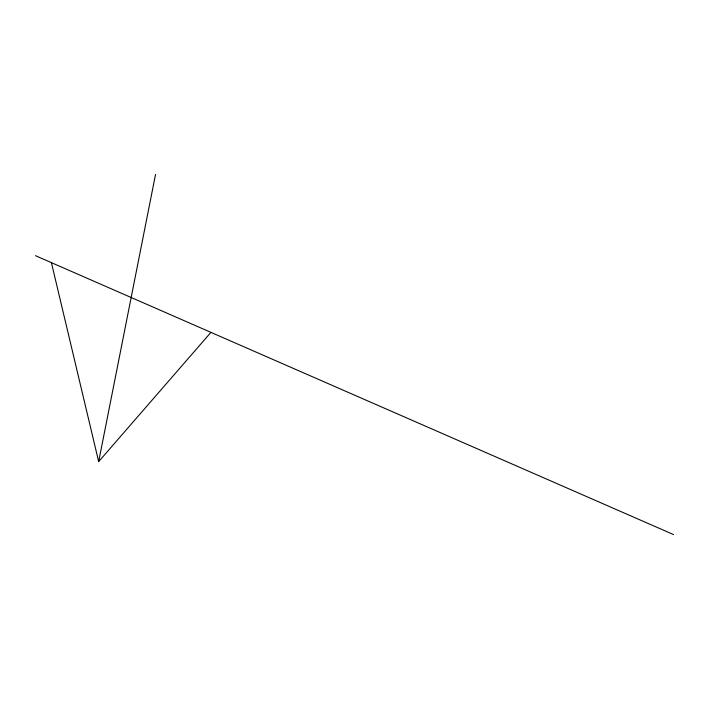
<?xml version="1.0" encoding="UTF-8"?>
<svg xmlns="http://www.w3.org/2000/svg" width="709" height="709" viewBox="0 0 709 709"><rect width="100%" height="100%" fill="white"/><g stroke="black" fill="none" stroke-linecap="round" stroke-linejoin="round"><path stroke-width="1.06" d="M210.928 332.37L98.666 461.63L155.537 174.423M35.45 255.674L673.55 534.577M51.402 262.649L98.666 461.63"/></g></svg>
